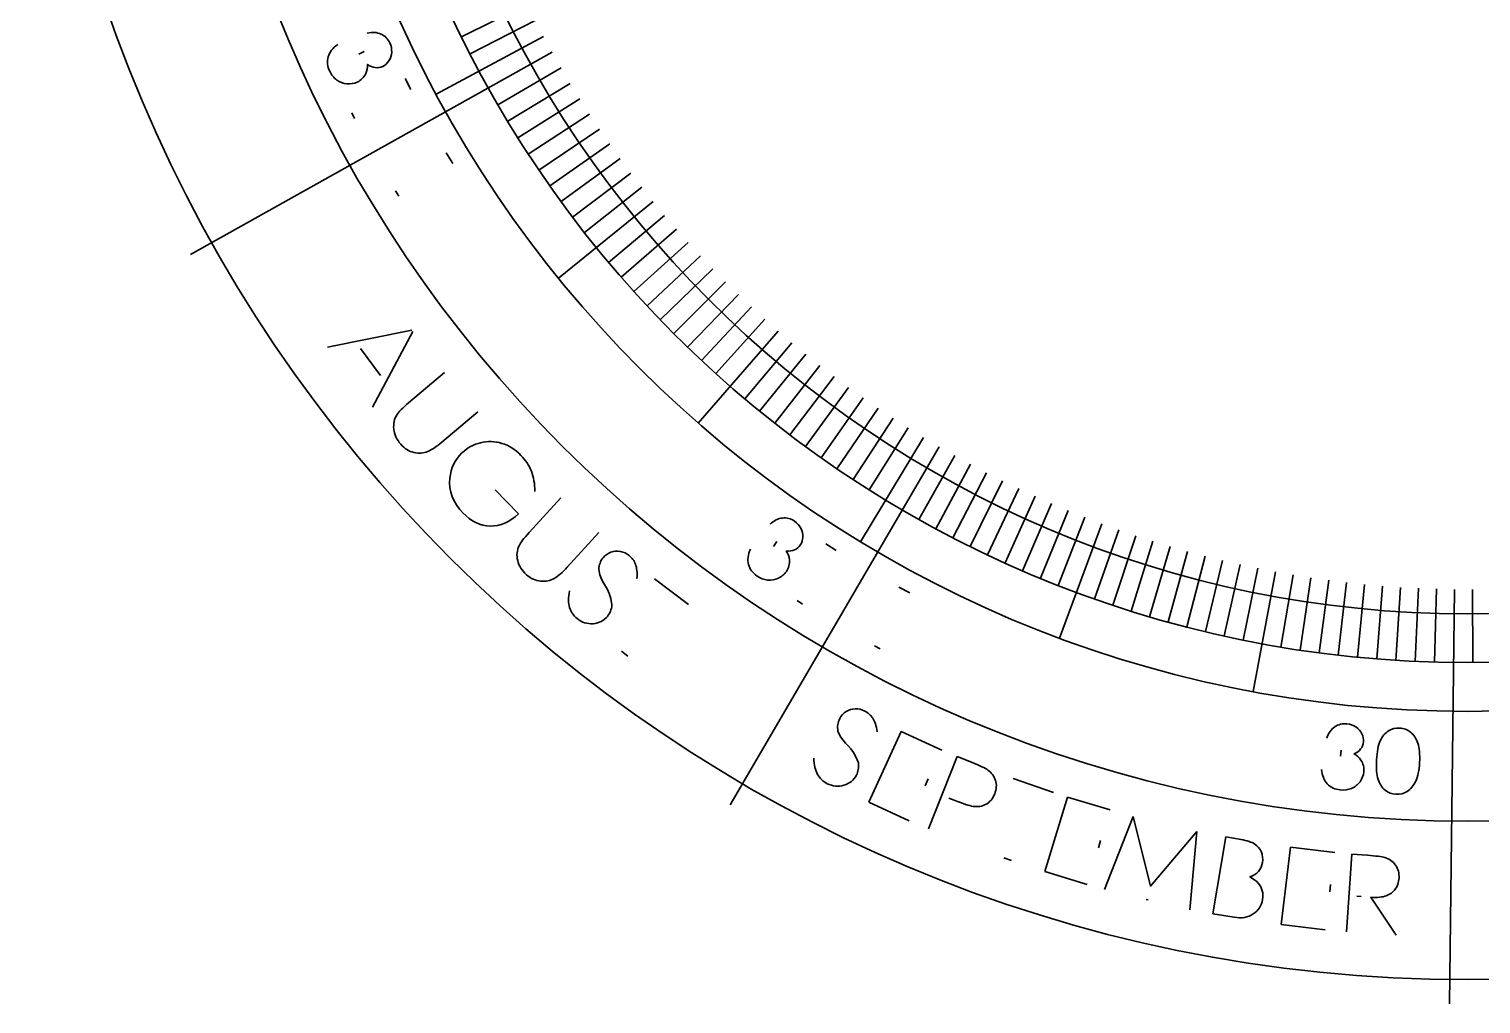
# Model space of a CAD drawing. Header units: inches. Extents: x 1 to 7, y 1 to 7.
# Drawn here: x 1.05 to 4.029, y 1 to 2.999 of the extents above; entities that cross this region are included whole.
import ezdxf

# ---------------------------------------------------------------- set-up
doc = ezdxf.new("R2010")
doc.units = ezdxf.units.IN
doc.header["$MEASUREMENT"] = 0
doc.layers.add('Layer 1', color=7, linetype='Continuous', lineweight=0)

# ---------------------------------------------------------------- blocks, each defined once
blk = doc.blocks.new('Block_36')
at = {"layer": 'Layer 1', "color": 1, "lineweight": 35, "true_color": 0xff0000}
for points in [[(1.8217, 2.8978), (1.8217, 2.8978), (1.8334, 2.8751), (1.8334, 2.8751)], [(1.718, 2.8158), (1.718, 2.8158), (1.7121, 2.8272), (1.7121, 2.8272)]]:
    blk.add_open_spline(points, degree=3, dxfattribs=at)
blk = doc.blocks.new('Block_35')
at = {"layer": 'Layer 1'}
blk.add_blockref('Block_36', (0, 0), dxfattribs=at)
blk = doc.blocks.new('Block_38')
at = {"layer": 'Layer 1', "color": 1, "lineweight": 35, "true_color": 0xff0000}
for points, knots in [([(1.7439, 2.9906), (1.7439, 2.9906), (1.7439, 2.9906), (1.7439, 2.9906), (1.7546, 2.993), (1.764, 2.9923), (1.7721, 2.9885), (1.7721, 2.9885), (1.7721, 2.9885), (1.7721, 2.9885), (1.7721, 2.9885), (1.7721, 2.9885), (1.7721, 2.9885), (1.7802, 2.9848), (1.7862, 2.9787), (1.7902, 2.9703), (1.7902, 2.9703), (1.7902, 2.9703), (1.7902, 2.9703), (1.7902, 2.9703), (1.7902, 2.9703), (1.7902, 2.9703), (1.793, 2.9642), (1.7943, 2.9578), (1.794, 2.9512), (1.794, 2.9512), (1.794, 2.9512), (1.794, 2.9512), (1.794, 2.9512), (1.794, 2.9512), (1.794, 2.9512), (1.7936, 2.9446), (1.7918, 2.9387), (1.7884, 2.9336), (1.7884, 2.9336), (1.7884, 2.9336), (1.7884, 2.9336), (1.7884, 2.9336), (1.7884, 2.9336), (1.7884, 2.9336), (1.785, 2.9285), (1.7807, 2.9247), (1.7756, 2.9223), (1.7756, 2.9223), (1.7756, 2.9223), (1.7756, 2.9223), (1.7756, 2.9223), (1.7756, 2.9223), (1.7756, 2.9223), (1.7654, 2.9176), (1.7551, 2.9189), (1.7445, 2.9262), (1.7445, 2.9262), (1.7445, 2.9262), (1.7445, 2.9262), (1.7445, 2.9262), (1.7445, 2.9262), (1.7445, 2.9262), (1.7448, 2.9195), (1.7436, 2.9133), (1.7409, 2.9076), (1.7409, 2.9076), (1.7409, 2.9076), (1.7409, 2.9076), (1.7409, 2.9076), (1.7409, 2.9076), (1.7409, 2.9076), (1.737, 2.8996), (1.7313, 2.8938), (1.7235, 2.8902), (1.7235, 2.8902), (1.7235, 2.8902), (1.7235, 2.8902), (1.7235, 2.8902), (1.7235, 2.8902), (1.7235, 2.8902), (1.7169, 2.8871), (1.7097, 2.8859), (1.702, 2.8866), (1.702, 2.8866), (1.702, 2.8866), (1.702, 2.8866), (1.702, 2.8866), (1.702, 2.8866), (1.702, 2.8866), (1.6943, 2.8872), (1.6874, 2.8899), (1.6813, 2.8944), (1.6813, 2.8944), (1.6813, 2.8944), (1.6813, 2.8944), (1.6813, 2.8944), (1.6813, 2.8944), (1.6813, 2.8944), (1.6752, 2.8989), (1.6703, 2.9049), (1.6668, 2.9125), (1.6668, 2.9125), (1.6668, 2.9125), (1.6668, 2.9125), (1.6668, 2.9125), (1.6668, 2.9125), (1.6668, 2.9125), (1.6621, 2.9226), (1.6611, 2.9324), (1.6638, 2.9419), (1.6638, 2.9419), (1.6638, 2.9419), (1.6638, 2.9419), (1.6638, 2.9419), (1.6638, 2.9419), (1.6638, 2.9419), (1.6664, 2.9513), (1.6729, 2.9598), (1.6833, 2.9671), (1.6833, 2.9671), (1.6833, 2.9671), (1.6833, 2.9671)], [0, 0, 0, 0, 1, 1, 1, 2, 2, 2, 3, 3, 3, 4, 4, 4, 5, 5, 5, 6, 6, 6, 7, 7, 7, 8, 8, 8, 9, 9, 9, 10, 10, 10, 11, 11, 11, 12, 12, 12, 13, 13, 13, 14, 14, 14, 15, 15, 15, 16, 16, 16, 17, 17, 17, 18, 18, 18, 19, 19, 19, 20, 20, 20, 21, 21, 21, 22, 22, 22, 23, 23, 23, 24, 24, 24, 25, 25, 25, 26, 26, 26, 27, 27, 27, 28, 28, 28, 29, 29, 29, 30, 30, 30, 31, 31, 31, 32, 32, 32, 33, 33, 33, 34, 34, 34, 35, 35, 35, 36, 36, 36, 37, 37, 37, 38, 38, 38, 39, 39, 39, 39]), ([(1.7267, 2.9477), (1.7267, 2.9477), (1.7267, 2.9477), (1.7267, 2.9477), (1.7267, 2.9477), (1.7375, 2.9527), (1.7375, 2.9527), (1.7375, 2.9527), (1.7375, 2.9527), (1.7375, 2.9527)], [0, 0, 0, 0, 1, 1, 1, 2, 2, 2, 3, 3, 3, 3])]:
    blk.add_open_spline(points, degree=3, knots=knots, dxfattribs=at)
blk = doc.blocks.new('Block_37')
at = {"layer": 'Layer 1'}
blk.add_blockref('Block_38', (0, 0), dxfattribs=at)
blk = doc.blocks.new('Block_40')
at = {"layer": 'Layer 1', "color": 1, "lineweight": 35, "true_color": 0xff0000}
for points in [[(1.9059, 2.7451), (1.9059, 2.7451), (1.9191, 2.7234), (1.9191, 2.7234)], [(1.8084, 2.656), (1.8084, 2.656), (1.8017, 2.667), (1.8017, 2.667)]]:
    blk.add_open_spline(points, degree=3, dxfattribs=at)
blk = doc.blocks.new('Block_39')
at = {"layer": 'Layer 1'}
blk.add_blockref('Block_40', (0, 0), dxfattribs=at)
blk = doc.blocks.new('Block_42')
at = {"layer": 'Layer 1', "color": 1, "lineweight": 35, "true_color": 0xff0000}
for points in [[(2.6845, 1.9434), (2.6845, 1.9434), (2.7061, 1.9299), (2.7061, 1.9299)], [(2.6369, 1.8201), (2.6369, 1.8201), (2.626, 1.827), (2.626, 1.827)]]:
    blk.add_open_spline(points, degree=3, dxfattribs=at)
blk = doc.blocks.new('Block_41')
at = {"layer": 'Layer 1'}
blk.add_blockref('Block_42', (0, 0), dxfattribs=at)
blk = doc.blocks.new('Block_44')
at = {"layer": 'Layer 1', "color": 1, "lineweight": 35, "true_color": 0xff0000}
for points, knots in [([(2.5703, 1.9839), (2.5703, 1.9839), (2.5703, 1.9839), (2.5703, 1.9839), (2.5783, 1.9913), (2.5868, 1.9955), (2.5957, 1.9964), (2.5957, 1.9964), (2.5957, 1.9964), (2.5957, 1.9964), (2.5957, 1.9964), (2.5957, 1.9964), (2.5957, 1.9964), (2.6045, 1.9973), (2.6128, 1.9951), (2.6205, 1.9899), (2.6205, 1.9899), (2.6205, 1.9899), (2.6205, 1.9899), (2.6205, 1.9899), (2.6205, 1.9899), (2.6205, 1.9899), (2.6261, 1.986), (2.6304, 1.9812), (2.6335, 1.9754), (2.6335, 1.9754), (2.6335, 1.9754), (2.6335, 1.9754), (2.6335, 1.9754), (2.6335, 1.9754), (2.6335, 1.9754), (2.6365, 1.9695), (2.6379, 1.9635), (2.6376, 1.9574), (2.6376, 1.9574), (2.6376, 1.9574), (2.6376, 1.9574), (2.6376, 1.9574), (2.6376, 1.9574), (2.6376, 1.9574), (2.6373, 1.9513), (2.6355, 1.9458), (2.6323, 1.9411), (2.6323, 1.9411), (2.6323, 1.9411), (2.6323, 1.9411), (2.6323, 1.9411), (2.6323, 1.9411), (2.6323, 1.9411), (2.626, 1.9319), (2.6164, 1.9278), (2.6035, 1.9287), (2.6035, 1.9287), (2.6035, 1.9287), (2.6035, 1.9287), (2.6035, 1.9287), (2.6035, 1.9287), (2.6035, 1.9287), (2.6073, 1.9231), (2.6094, 1.9171), (2.6099, 1.9108), (2.6099, 1.9108), (2.6099, 1.9108), (2.6099, 1.9108), (2.6099, 1.9108), (2.6099, 1.9108), (2.6099, 1.9108), (2.6107, 1.902), (2.6087, 1.894), (2.6038, 1.887), (2.6038, 1.887), (2.6038, 1.887), (2.6038, 1.887), (2.6038, 1.887), (2.6038, 1.887), (2.6038, 1.887), (2.5997, 1.8809), (2.5941, 1.8763), (2.5872, 1.8729), (2.5872, 1.8729), (2.5872, 1.8729), (2.5872, 1.8729), (2.5872, 1.8729), (2.5872, 1.8729), (2.5872, 1.8729), (2.5802, 1.8696), (2.5729, 1.8684), (2.5653, 1.8692), (2.5653, 1.8692), (2.5653, 1.8692), (2.5653, 1.8692), (2.5653, 1.8692), (2.5653, 1.8692), (2.5653, 1.8692), (2.5577, 1.8699), (2.5505, 1.8727), (2.5437, 1.8774), (2.5437, 1.8774), (2.5437, 1.8774), (2.5437, 1.8774), (2.5437, 1.8774), (2.5437, 1.8774), (2.5437, 1.8774), (2.5345, 1.8837), (2.5286, 1.8916), (2.5261, 1.9011), (2.5261, 1.9011), (2.5261, 1.9011), (2.5261, 1.9011), (2.5261, 1.9011), (2.5261, 1.9011), (2.5261, 1.9011), (2.5236, 1.9107), (2.5249, 1.9212), (2.53, 1.9328), (2.53, 1.9328), (2.53, 1.9328), (2.53, 1.9328)], [0, 0, 0, 0, 1, 1, 1, 2, 2, 2, 3, 3, 3, 4, 4, 4, 5, 5, 5, 6, 6, 6, 7, 7, 7, 8, 8, 8, 9, 9, 9, 10, 10, 10, 11, 11, 11, 12, 12, 12, 13, 13, 13, 14, 14, 14, 15, 15, 15, 16, 16, 16, 17, 17, 17, 18, 18, 18, 19, 19, 19, 20, 20, 20, 21, 21, 21, 22, 22, 22, 23, 23, 23, 24, 24, 24, 25, 25, 25, 26, 26, 26, 27, 27, 27, 28, 28, 28, 29, 29, 29, 30, 30, 30, 31, 31, 31, 32, 32, 32, 33, 33, 33, 34, 34, 34, 35, 35, 35, 36, 36, 36, 37, 37, 37, 38, 38, 38, 39, 39, 39, 39]), ([(2.5774, 1.9382), (2.5774, 1.9382), (2.5774, 1.9382), (2.5774, 1.9382), (2.5774, 1.9382), (2.5841, 1.948), (2.5841, 1.948), (2.5841, 1.948), (2.5841, 1.948), (2.5841, 1.948)], [0, 0, 0, 0, 1, 1, 1, 2, 2, 2, 3, 3, 3, 3])]:
    blk.add_open_spline(points, degree=3, knots=knots, dxfattribs=at)
blk = doc.blocks.new('Block_43')
at = {"layer": 'Layer 1'}
blk.add_blockref('Block_44', (0, 0), dxfattribs=at)
blk = doc.blocks.new('Block_46')
at = {"layer": 'Layer 1', "color": 1, "lineweight": 35, "true_color": 0xff0000}
for points in [[(2.8346, 1.8548), (2.8346, 1.8548), (2.8571, 1.8428), (2.8571, 1.8428)], [(2.7959, 1.7284), (2.7959, 1.7284), (2.7846, 1.7345), (2.7846, 1.7345)]]:
    blk.add_open_spline(points, degree=3, dxfattribs=at)
blk = doc.blocks.new('Block_45')
at = {"layer": 'Layer 1'}
blk.add_blockref('Block_46', (0, 0), dxfattribs=at)
blk = doc.blocks.new('Block_47')
at = {"layer": 'Layer 1', "color": 1, "lineweight": 35, "true_color": 0xff0000}
blk.add_open_spline([(3.8144, 1.5004), (3.8144, 1.5004), (3.8144, 1.5004), (3.8144, 1.5004), (3.8153, 1.5174), (3.8179, 1.5305), (3.8221, 1.5397), (3.8221, 1.5397), (3.8221, 1.5397), (3.8221, 1.5397), (3.8221, 1.5397), (3.8221, 1.5397), (3.8221, 1.5397), (3.8263, 1.5488), (3.8319, 1.5556), (3.8388, 1.56), (3.8388, 1.56), (3.8388, 1.56), (3.8388, 1.56), (3.8388, 1.56), (3.8388, 1.56), (3.8388, 1.56), (3.8458, 1.5644), (3.8534, 1.5664), (3.8617, 1.5659), (3.8617, 1.5659), (3.8617, 1.5659), (3.8617, 1.5659), (3.8617, 1.5659), (3.8617, 1.5659), (3.8617, 1.5659), (3.8701, 1.5655), (3.8775, 1.5626), (3.8841, 1.5574), (3.8841, 1.5574), (3.8841, 1.5574), (3.8841, 1.5574), (3.8841, 1.5574), (3.8841, 1.5574), (3.8841, 1.5574), (3.8906, 1.5522), (3.8956, 1.5446), (3.899, 1.5347), (3.899, 1.5347), (3.899, 1.5347), (3.899, 1.5347), (3.899, 1.5347), (3.899, 1.5347), (3.899, 1.5347), (3.9024, 1.5248), (3.9037, 1.5117), (3.9027, 1.4954), (3.9027, 1.4954), (3.9027, 1.4954), (3.9027, 1.4954), (3.9027, 1.4954), (3.9027, 1.4954), (3.9027, 1.4954), (3.9018, 1.4791), (3.8991, 1.4663), (3.8947, 1.4569), (3.8947, 1.4569), (3.8947, 1.4569), (3.8947, 1.4569), (3.8947, 1.4569), (3.8947, 1.4569), (3.8947, 1.4569), (3.8902, 1.4475), (3.8844, 1.4405), (3.8773, 1.436), (3.8773, 1.436), (3.8773, 1.436), (3.8773, 1.436), (3.8773, 1.436), (3.8773, 1.436), (3.8773, 1.436), (3.8702, 1.4315), (3.8624, 1.4295), (3.854, 1.43), (3.854, 1.43), (3.854, 1.43), (3.854, 1.43), (3.854, 1.43), (3.854, 1.43), (3.854, 1.43), (3.8457, 1.4304), (3.8384, 1.4332), (3.832, 1.4383), (3.832, 1.4383), (3.832, 1.4383), (3.832, 1.4383), (3.832, 1.4383), (3.832, 1.4383), (3.832, 1.4383), (3.8257, 1.4435), (3.8209, 1.4509), (3.8177, 1.4605), (3.8177, 1.4605), (3.8177, 1.4605), (3.8177, 1.4605), (3.8177, 1.4605), (3.8177, 1.4605), (3.8177, 1.4605), (3.8145, 1.4701), (3.8134, 1.4834), (3.8144, 1.5004)], degree=3, knots=[0, 0, 0, 0, 1, 1, 1, 2, 2, 2, 3, 3, 3, 4, 4, 4, 5, 5, 5, 6, 6, 6, 7, 7, 7, 8, 8, 8, 9, 9, 9, 10, 10, 10, 11, 11, 11, 12, 12, 12, 13, 13, 13, 14, 14, 14, 15, 15, 15, 16, 16, 16, 17, 17, 17, 18, 18, 18, 19, 19, 19, 20, 20, 20, 21, 21, 21, 22, 22, 22, 23, 23, 23, 24, 24, 24, 25, 25, 25, 26, 26, 26, 27, 27, 27, 28, 28, 28, 29, 29, 29, 30, 30, 30, 31, 31, 31, 32, 32, 32, 33, 33, 33, 34, 34, 34, 35, 35, 35, 35], dxfattribs=at)
blk = doc.blocks.new('Block_49')
at = {"layer": 'Layer 1', "color": 1, "lineweight": 35, "true_color": 0xff0000}
for points, knots in [([(3.7125, 1.5452), (3.7125, 1.5452), (3.7125, 1.5452), (3.7125, 1.5452), (3.716, 1.5556), (3.7214, 1.5633), (3.7288, 1.5683), (3.7288, 1.5683), (3.7288, 1.5683), (3.7288, 1.5683), (3.7288, 1.5683), (3.7288, 1.5683), (3.7288, 1.5683), (3.7361, 1.5734), (3.7444, 1.5754), (3.7537, 1.5745), (3.7537, 1.5745), (3.7537, 1.5745), (3.7537, 1.5745), (3.7537, 1.5745), (3.7537, 1.5745), (3.7537, 1.5745), (3.7604, 1.5738), (3.7665, 1.5716), (3.772, 1.568), (3.772, 1.568), (3.772, 1.568), (3.772, 1.568), (3.772, 1.568), (3.772, 1.568), (3.772, 1.568), (3.7775, 1.5643), (3.7816, 1.5597), (3.7843, 1.5542), (3.7843, 1.5542), (3.7843, 1.5542), (3.7843, 1.5542), (3.7843, 1.5542), (3.7843, 1.5542), (3.7843, 1.5542), (3.7869, 1.5487), (3.788, 1.5431), (3.7874, 1.5374), (3.7874, 1.5374), (3.7874, 1.5374), (3.7874, 1.5374), (3.7874, 1.5374), (3.7874, 1.5374), (3.7874, 1.5374), (3.7863, 1.5263), (3.7799, 1.5181), (3.7682, 1.5127), (3.7682, 1.5127), (3.7682, 1.5127), (3.7682, 1.5127), (3.7682, 1.5127), (3.7682, 1.5127), (3.7682, 1.5127), (3.7741, 1.5095), (3.7788, 1.5054), (3.7823, 1.5001), (3.7823, 1.5001), (3.7823, 1.5001), (3.7823, 1.5001), (3.7823, 1.5001), (3.7823, 1.5001), (3.7823, 1.5001), (3.7872, 1.4927), (3.7893, 1.4847), (3.7884, 1.4763), (3.7884, 1.4763), (3.7884, 1.4763), (3.7884, 1.4763), (3.7884, 1.4763), (3.7884, 1.4763), (3.7884, 1.4763), (3.7877, 1.469), (3.785, 1.4622), (3.7805, 1.4559), (3.7805, 1.4559), (3.7805, 1.4559), (3.7805, 1.4559), (3.7805, 1.4559), (3.7805, 1.4559), (3.7805, 1.4559), (3.776, 1.4497), (3.7702, 1.4451), (3.7632, 1.4421), (3.7632, 1.4421), (3.7632, 1.4421), (3.7632, 1.4421), (3.7632, 1.4421), (3.7632, 1.4421), (3.7632, 1.4421), (3.7561, 1.4392), (3.7485, 1.4381), (3.7403, 1.439), (3.7403, 1.439), (3.7403, 1.439), (3.7403, 1.439), (3.7403, 1.439), (3.7403, 1.439), (3.7403, 1.439), (3.7291, 1.4401), (3.7202, 1.4442), (3.7134, 1.4514), (3.7134, 1.4514), (3.7134, 1.4514), (3.7134, 1.4514), (3.7134, 1.4514), (3.7134, 1.4514), (3.7134, 1.4514), (3.7066, 1.4585), (3.7027, 1.4684), (3.7017, 1.481), (3.7017, 1.481), (3.7017, 1.481), (3.7017, 1.481)], [0, 0, 0, 0, 1, 1, 1, 2, 2, 2, 3, 3, 3, 4, 4, 4, 5, 5, 5, 6, 6, 6, 7, 7, 7, 8, 8, 8, 9, 9, 9, 10, 10, 10, 11, 11, 11, 12, 12, 12, 13, 13, 13, 14, 14, 14, 15, 15, 15, 16, 16, 16, 17, 17, 17, 18, 18, 18, 19, 19, 19, 20, 20, 20, 21, 21, 21, 22, 22, 22, 23, 23, 23, 24, 24, 24, 25, 25, 25, 26, 26, 26, 27, 27, 27, 28, 28, 28, 29, 29, 29, 30, 30, 30, 31, 31, 31, 32, 32, 32, 33, 33, 33, 34, 34, 34, 35, 35, 35, 36, 36, 36, 37, 37, 37, 38, 38, 38, 39, 39, 39, 39]), ([(3.7406, 1.5085), (3.7406, 1.5085), (3.7406, 1.5085), (3.7406, 1.5085), (3.7406, 1.5085), (3.7418, 1.5203), (3.7418, 1.5203), (3.7418, 1.5203), (3.7418, 1.5203), (3.7418, 1.5203)], [0, 0, 0, 0, 1, 1, 1, 2, 2, 2, 3, 3, 3, 3])]:
    blk.add_open_spline(points, degree=3, knots=knots, dxfattribs=at)
blk = doc.blocks.new('Block_48')
at = {"layer": 'Layer 1'}
blk.add_blockref('Block_49', (0, 0), dxfattribs=at)
blk = doc.blocks.new('Block_134')
at = {"layer": 'Layer 1', "color": 1, "lineweight": 35, "true_color": 0xff0000}
for points in [[(1.6624, 2.3465), (1.6624, 2.3465), (1.8353, 2.3818), (1.8353, 2.3818)], [(1.8377, 2.3786), (1.8377, 2.3786), (1.7545, 2.2234), (1.7545, 2.2234)], [(1.7712, 2.2887), (1.7712, 2.2887), (1.73, 2.3437), (1.73, 2.3437)]]:
    blk.add_open_spline(points, degree=3, dxfattribs=at)
blk = doc.blocks.new('Block_133')
at = {"layer": 'Layer 1'}
blk.add_blockref('Block_134', (0, 0), dxfattribs=at)
blk = doc.blocks.new('Block_135')
at = {"layer": 'Layer 1', "color": 1, "lineweight": 35, "true_color": 0xff0000}
blk.add_lwpolyline([(1.9024, 2.2949)], dxfattribs=at)
blk = doc.blocks.new('Block_137')
at = {"layer": 'Layer 1', "color": 1, "lineweight": 35, "true_color": 0xff0000}
blk.add_lwpolyline([(2.0878, 2.0508)], dxfattribs=at)
blk.add_open_spline([(2.0061, 2.0545), (2.0061, 2.0545), (2.0538, 2.0049), (2.0538, 2.0049), (2.0538, 2.0049), (2.0538, 2.0049), (2.0538, 2.0049), (2.0359, 1.9879), (2.0168, 1.9796), (1.9962, 1.98), (1.9962, 1.98), (1.9962, 1.98), (1.9962, 1.98), (1.9962, 1.98), (1.9962, 1.98), (1.9962, 1.98), (1.9757, 1.9803), (1.9571, 1.9893), (1.9402, 2.0068), (1.9402, 2.0068), (1.9402, 2.0068), (1.9402, 2.0068), (1.9402, 2.0068), (1.9402, 2.0068), (1.9402, 2.0068), (1.9197, 2.028), (1.9107, 2.0518), (1.9133, 2.0782), (1.9133, 2.0782), (1.9133, 2.0782), (1.9133, 2.0782), (1.9133, 2.0782), (1.9133, 2.0782), (1.9133, 2.0782), (1.9152, 2.0985), (1.9235, 2.1157), (1.9382, 2.1298), (1.9382, 2.1298), (1.9382, 2.1298), (1.9382, 2.1298), (1.9382, 2.1298), (1.9382, 2.1298), (1.9382, 2.1298), (1.949, 2.1402), (1.9618, 2.1473), (1.9765, 2.1508), (1.9765, 2.1508), (1.9765, 2.1508), (1.9765, 2.1508), (1.9765, 2.1508), (1.9765, 2.1508), (1.9765, 2.1508), (1.9911, 2.1544), (2.0057, 2.154), (2.0201, 2.1495), (2.0201, 2.1495), (2.0201, 2.1495), (2.0201, 2.1495), (2.0201, 2.1495), (2.0201, 2.1495), (2.0201, 2.1495), (2.0346, 2.1451), (2.0476, 2.1369), (2.0592, 2.1248), (2.0592, 2.1248), (2.0592, 2.1248), (2.0592, 2.1248), (2.0592, 2.1248), (2.0592, 2.1248), (2.0592, 2.1248), (2.0686, 2.1151), (2.0757, 2.1042), (2.0805, 2.0923), (2.0805, 2.0923), (2.0805, 2.0923), (2.0805, 2.0923), (2.0805, 2.0923), (2.0805, 2.0923), (2.0805, 2.0923), (2.0852, 2.0803), (2.0877, 2.0665), (2.0878, 2.0508)], degree=3, knots=[0, 0, 0, 0, 1, 1, 1, 2, 2, 2, 3, 3, 3, 4, 4, 4, 5, 5, 5, 6, 6, 6, 7, 7, 7, 8, 8, 8, 9, 9, 9, 10, 10, 10, 11, 11, 11, 12, 12, 12, 13, 13, 13, 14, 14, 14, 15, 15, 15, 16, 16, 16, 17, 17, 17, 18, 18, 18, 19, 19, 19, 20, 20, 20, 21, 21, 21, 22, 22, 22, 23, 23, 23, 24, 24, 24, 25, 25, 25, 26, 26, 26, 27, 27, 27, 27], dxfattribs=at)
blk = doc.blocks.new('Block_136')
at = {"layer": 'Layer 1'}
blk.add_blockref('Block_137', (0, 0), dxfattribs=at)
blk = doc.blocks.new('Block_138')
at = {"layer": 'Layer 1', "color": 1, "lineweight": 35, "true_color": 0xff0000}
blk.add_lwpolyline([(2.1407, 2.0378)], dxfattribs=at)
blk = doc.blocks.new('Block_139')
at = {"layer": 'Layer 1', "color": 1, "lineweight": 35, "true_color": 0xff0000}
blk.add_lwpolyline([(2.1586, 1.847)], dxfattribs=at)
blk = doc.blocks.new('Block_141')
at = {"layer": 'Layer 1', "color": 1, "lineweight": 35, "true_color": 0xff0000}
for points in [[(2.3332, 1.872), (2.3332, 1.872), (2.403, 1.8192), (2.403, 1.8192)], [(2.2783, 1.7134), (2.2783, 1.7134), (2.2653, 1.7233), (2.2653, 1.7233)]]:
    blk.add_open_spline(points, degree=3, dxfattribs=at)
blk = doc.blocks.new('Block_140')
at = {"layer": 'Layer 1'}
blk.add_blockref('Block_141', (0, 0), dxfattribs=at)
blk = doc.blocks.new('Block_142')
at = {"layer": 'Layer 1', "color": 1, "lineweight": 35, "true_color": 0xff0000}
blk.add_lwpolyline([(2.6601, 1.5039)], dxfattribs=at)
blk = doc.blocks.new('Block_144')
at = {"layer": 'Layer 1', "color": 1, "lineweight": 35, "true_color": 0xff0000}
for points in [[(2.8394, 1.5589), (2.8394, 1.5589), (2.9226, 1.5208), (2.9226, 1.5208)], [(2.8947, 1.4614), (2.8947, 1.4614), (2.8882, 1.4472), (2.8882, 1.4472)], [(2.8556, 1.3759), (2.8556, 1.3759), (2.773, 1.4137), (2.773, 1.4137)]]:
    blk.add_open_spline(points, degree=3, dxfattribs=at)
blk = doc.blocks.new('Block_143')
at = {"layer": 'Layer 1'}
blk.add_blockref('Block_144', (0, 0), dxfattribs=at)
blk = doc.blocks.new('Block_146')
at = {"layer": 'Layer 1', "color": 1, "lineweight": 35, "true_color": 0xff0000}
blk.add_lwpolyline([(2.895, 1.3592)], dxfattribs=at)
blk.add_open_spline([(2.9542, 1.5074), (2.9542, 1.5074), (2.9837, 1.4956), (2.9837, 1.4956), (2.9837, 1.4956), (2.9837, 1.4956), (2.9837, 1.4956), (3.0007, 1.4889), (3.0118, 1.4836), (3.0171, 1.4797), (3.0171, 1.4797), (3.0171, 1.4797), (3.0171, 1.4797), (3.0171, 1.4797), (3.0171, 1.4797), (3.0171, 1.4797), (3.0247, 1.4743), (3.03, 1.4672), (3.0327, 1.4586), (3.0327, 1.4586), (3.0327, 1.4586), (3.0327, 1.4586), (3.0327, 1.4586), (3.0327, 1.4586), (3.0327, 1.4586), (3.0355, 1.4499), (3.035, 1.4407), (3.031, 1.4309), (3.031, 1.4309), (3.031, 1.4309), (3.031, 1.4309), (3.031, 1.4309), (3.031, 1.4309), (3.031, 1.4309), (3.0271, 1.421), (3.0212, 1.414), (3.0134, 1.4096), (3.0134, 1.4096), (3.0134, 1.4096), (3.0134, 1.4096), (3.0134, 1.4096), (3.0134, 1.4096), (3.0134, 1.4096), (3.0056, 1.4053), (2.9967, 1.4039), (2.9866, 1.4053), (2.9866, 1.4053), (2.9866, 1.4053), (2.9866, 1.4053), (2.9866, 1.4053), (2.9866, 1.4053), (2.9866, 1.4053), (2.9792, 1.4064), (2.9663, 1.4106), (2.9479, 1.418), (2.9479, 1.418), (2.9479, 1.418), (2.9479, 1.418), (2.9479, 1.418), (2.9373, 1.4222), (2.9373, 1.4222)], degree=3, knots=[0, 0, 0, 0, 1, 1, 1, 2, 2, 2, 3, 3, 3, 4, 4, 4, 5, 5, 5, 6, 6, 6, 7, 7, 7, 8, 8, 8, 9, 9, 9, 10, 10, 10, 11, 11, 11, 12, 12, 12, 13, 13, 13, 14, 14, 14, 15, 15, 15, 16, 16, 16, 17, 17, 17, 18, 18, 18, 19, 19, 19, 20, 20, 20, 20], dxfattribs=at)
blk = doc.blocks.new('Block_145')
at = {"layer": 'Layer 1'}
blk.add_blockref('Block_146', (0, 0), dxfattribs=at)
blk = doc.blocks.new('Block_148')
at = {"layer": 'Layer 1', "color": 1, "lineweight": 35, "true_color": 0xff0000}
for points in [[(3.0687, 1.4625), (3.0687, 1.4625), (3.1514, 1.4336), (3.1514, 1.4336)], [(3.0652, 1.2946), (3.0652, 1.2946), (3.0498, 1.3), (3.0498, 1.3)]]:
    blk.add_open_spline(points, degree=3, dxfattribs=at)
blk = doc.blocks.new('Block_147')
at = {"layer": 'Layer 1'}
blk.add_blockref('Block_148', (0, 0), dxfattribs=at)
blk = doc.blocks.new('Block_150')
at = {"layer": 'Layer 1', "color": 1, "lineweight": 35, "true_color": 0xff0000}
for points in [[(3.1803, 1.4243), (3.1803, 1.4243), (3.2678, 1.3979), (3.2678, 1.3979)], [(3.2482, 1.3352), (3.2482, 1.3352), (3.2437, 1.3203), (3.2437, 1.3203)], [(3.2211, 1.2453), (3.2211, 1.2453), (3.1341, 1.2715), (3.1341, 1.2715)]]:
    blk.add_open_spline(points, degree=3, dxfattribs=at)
blk = doc.blocks.new('Block_149')
at = {"layer": 'Layer 1'}
blk.add_blockref('Block_150', (0, 0), dxfattribs=at)
blk = doc.blocks.new('Block_152')
at = {"layer": 'Layer 1', "color": 1, "lineweight": 35, "true_color": 0xff0000}
for points in [[(3.2563, 1.2345), (3.2563, 1.2345), (3.315, 1.3847), (3.315, 1.3847)], [(3.4457, 1.3539), (3.4457, 1.3539), (3.4314, 1.1933), (3.4314, 1.1933)], [(3.346, 1.2134), (3.346, 1.2134), (3.3421, 1.2143), (3.3421, 1.2143)]]:
    blk.add_open_spline(points, degree=3, dxfattribs=at)
blk.add_open_spline([(3.315, 1.3847), (3.315, 1.3847), (3.3506, 1.2418), (3.3506, 1.2418), (3.3506, 1.2418), (3.4457, 1.3539), (3.4457, 1.3539)], degree=3, knots=[0, 0, 0, 0, 1, 1, 1, 2, 2, 2, 2], dxfattribs=at)
blk = doc.blocks.new('Block_151')
at = {"layer": 'Layer 1'}
blk.add_blockref('Block_152', (0, 0), dxfattribs=at)
blk = doc.blocks.new('Block_153')
at = {"layer": 'Layer 1', "color": 1, "lineweight": 35, "true_color": 0xff0000}
blk.add_open_spline([(3.5054, 1.3426), (3.5054, 1.3426), (3.5364, 1.3373), (3.5364, 1.3373), (3.5364, 1.3373), (3.5364, 1.3373), (3.5364, 1.3373), (3.5489, 1.3352), (3.5583, 1.3321), (3.5645, 1.328), (3.5645, 1.328), (3.5645, 1.328), (3.5645, 1.328), (3.5645, 1.328), (3.5645, 1.328), (3.5645, 1.328), (3.5707, 1.3239), (3.5752, 1.3185), (3.5781, 1.3117), (3.5781, 1.3117), (3.5781, 1.3117), (3.5781, 1.3117), (3.5781, 1.3117), (3.5781, 1.3117), (3.5781, 1.3117), (3.5809, 1.3049), (3.5817, 1.2978), (3.5804, 1.2903), (3.5804, 1.2903), (3.5804, 1.2903), (3.5804, 1.2903), (3.5804, 1.2903), (3.5804, 1.2903), (3.5804, 1.2903), (3.5792, 1.2833), (3.5764, 1.2772), (3.5721, 1.272), (3.5721, 1.272), (3.5721, 1.272), (3.5721, 1.272), (3.5721, 1.272), (3.5721, 1.272), (3.5721, 1.272), (3.5677, 1.2669), (3.5618, 1.2631), (3.5546, 1.2606), (3.5546, 1.2606), (3.5546, 1.2606), (3.5546, 1.2606), (3.5546, 1.2606), (3.5546, 1.2606), (3.5546, 1.2606), (3.5623, 1.2565), (3.5681, 1.2521), (3.5719, 1.2476), (3.5719, 1.2476), (3.5719, 1.2476), (3.5719, 1.2476), (3.5719, 1.2476), (3.5719, 1.2476), (3.5719, 1.2476), (3.5757, 1.2432), (3.5783, 1.238), (3.5799, 1.2323), (3.5799, 1.2323), (3.5799, 1.2323), (3.5799, 1.2323), (3.5799, 1.2323), (3.5799, 1.2323), (3.5799, 1.2323), (3.5815, 1.2266), (3.5817, 1.2206), (3.5807, 1.2144), (3.5807, 1.2144), (3.5807, 1.2144), (3.5807, 1.2144), (3.5807, 1.2144), (3.5807, 1.2144), (3.5807, 1.2144), (3.5785, 1.2018), (3.5721, 1.1919), (3.5614, 1.1847), (3.5614, 1.1847), (3.5614, 1.1847), (3.5614, 1.1847), (3.5614, 1.1847), (3.5614, 1.1847), (3.5614, 1.1847), (3.5507, 1.1775), (3.5375, 1.1753), (3.522, 1.1779), (3.522, 1.1779), (3.522, 1.1779), (3.522, 1.1779), (3.522, 1.1779), (3.4788, 1.1852), (3.4788, 1.1852)], degree=3, knots=[0, 0, 0, 0, 1, 1, 1, 2, 2, 2, 3, 3, 3, 4, 4, 4, 5, 5, 5, 6, 6, 6, 7, 7, 7, 8, 8, 8, 9, 9, 9, 10, 10, 10, 11, 11, 11, 12, 12, 12, 13, 13, 13, 14, 14, 14, 15, 15, 15, 16, 16, 16, 17, 17, 17, 18, 18, 18, 19, 19, 19, 20, 20, 20, 21, 21, 21, 22, 22, 22, 23, 23, 23, 24, 24, 24, 25, 25, 25, 26, 26, 26, 27, 27, 27, 28, 28, 28, 29, 29, 29, 30, 30, 30, 31, 31, 31, 32, 32, 32, 32], dxfattribs=at)
blk = doc.blocks.new('Block_155')
at = {"layer": 'Layer 1', "color": 1, "lineweight": 35, "true_color": 0xff0000}
for points in [[(3.6379, 1.3214), (3.6379, 1.3214), (3.7288, 1.3105), (3.7288, 1.3105)], [(3.7203, 1.2454), (3.7203, 1.2454), (3.7184, 1.2299), (3.7184, 1.2299)], [(3.7091, 1.1521), (3.7091, 1.1521), (3.6189, 1.1629), (3.6189, 1.1629)]]:
    blk.add_open_spline(points, degree=3, dxfattribs=at)
blk = doc.blocks.new('Block_154')
at = {"layer": 'Layer 1'}
blk.add_blockref('Block_155', (0, 0), dxfattribs=at)
blk = doc.blocks.new('Block_157')
at = {"layer": 'Layer 1', "color": 1, "lineweight": 35, "true_color": 0xff0000}
blk.add_lwpolyline([(3.7527, 1.148)], dxfattribs=at)
blk.add_open_spline([(3.7639, 1.3072), (3.7639, 1.3072), (3.7956, 1.305), (3.7956, 1.305), (3.7956, 1.305), (3.7956, 1.305), (3.7956, 1.305), (3.8133, 1.3038), (3.8252, 1.3022), (3.8314, 1.3003), (3.8314, 1.3003), (3.8314, 1.3003), (3.8314, 1.3003), (3.8314, 1.3003), (3.8314, 1.3003), (3.8314, 1.3003), (3.8407, 1.2975), (3.8481, 1.2923), (3.8535, 1.2848), (3.8535, 1.2848), (3.8535, 1.2848), (3.8535, 1.2848), (3.8535, 1.2848), (3.8535, 1.2848), (3.8535, 1.2848), (3.8589, 1.2773), (3.8612, 1.2683), (3.8605, 1.2579), (3.8605, 1.2579), (3.8605, 1.2579), (3.8605, 1.2579), (3.8605, 1.2579), (3.8605, 1.2579), (3.8605, 1.2579), (3.8599, 1.2493), (3.8573, 1.2418), (3.8528, 1.2355), (3.8528, 1.2355), (3.8528, 1.2355), (3.8528, 1.2355), (3.8528, 1.2355), (3.8528, 1.2355), (3.8528, 1.2355), (3.8483, 1.2292), (3.8421, 1.2247), (3.8343, 1.2219), (3.8343, 1.2219), (3.8343, 1.2219), (3.8343, 1.2219), (3.8343, 1.2219), (3.8343, 1.2219), (3.8343, 1.2219), (3.8265, 1.219), (3.8159, 1.2181), (3.8025, 1.2189), (3.8025, 1.2189), (3.8025, 1.2189), (3.8025, 1.2189), (3.8025, 1.2189), (3.8546, 1.1409), (3.8546, 1.1409)], degree=3, knots=[0, 0, 0, 0, 1, 1, 1, 2, 2, 2, 3, 3, 3, 4, 4, 4, 5, 5, 5, 6, 6, 6, 7, 7, 7, 8, 8, 8, 9, 9, 9, 10, 10, 10, 11, 11, 11, 12, 12, 12, 13, 13, 13, 14, 14, 14, 15, 15, 15, 16, 16, 16, 17, 17, 17, 18, 18, 18, 19, 19, 19, 20, 20, 20, 20], dxfattribs=at)
blk.add_open_spline([(3.7829, 1.2203), (3.7829, 1.2203), (3.7738, 1.2209), (3.7738, 1.2209)], degree=3, dxfattribs=at)
blk = doc.blocks.new('Block_156')
at = {"layer": 'Layer 1'}
blk.add_blockref('Block_157', (0, 0), dxfattribs=at)

msp = doc.modelspace()

# ---------------------------------------------------------------- linework, layer by layer
at = {"layer": 'Layer 1', "color": 1, "lineweight": 35, "true_color": 0xff0000}
for p, q in [((2.773, 1.4137), (2.8394, 1.5589)), ((2.895, 1.3592), (2.9542, 1.5074)), ((3.1803, 1.4243), (3.1341, 1.2715)), ((3.4788, 1.1852), (3.5054, 1.3426)), ((3.6379, 1.3214), (3.6189, 1.1629)), ((3.7527, 1.148), (3.7639, 1.3072))]:
    msp.add_line(p, q, dxfattribs=at)
at = {"layer": 'Layer 1', "color": 18, "lineweight": 35, "true_color": 0x000000}
for points in [[(1.05, 4), (1.05, 5.6292), (2.3708, 6.95), (4, 6.95), (5.6292, 6.95), (6.95, 5.6292), (6.95, 4), (6.95, 2.3708), (5.6292, 1.05), (4, 1.05), (2.3708, 1.05), (1.05, 2.3708), (1.05, 4)], [(1.8, 4), (1.8, 5.215), (2.785, 6.2), (4, 6.2), (5.215, 6.2), (6.2, 5.215), (6.2, 4), (6.2, 2.785), (5.215, 1.8), (4, 1.8), (2.785, 1.8), (1.8, 2.785), (1.8, 4)]]:
    msp.add_open_spline(points, degree=3, knots=[0, 0, 0, 0, 1, 1, 1, 2, 2, 2, 3, 3, 3, 4, 4, 4, 4], dxfattribs=at)
at = {"layer": 'Layer 1', "color": 1, "lineweight": 35, "true_color": 0xff0000}
for points, knots in [([(1.375, 4), (1.375, 5.4497), (2.5503, 6.625), (4, 6.625), (5.4497, 6.625), (6.625, 5.4497), (6.625, 4), (6.625, 2.5503), (5.4497, 1.375), (4, 1.375), (2.5503, 1.375), (1.375, 2.5503), (1.375, 4)], [0, 0, 0, 0, 1, 1, 1, 2, 2, 2, 3, 3, 3, 4, 4, 4, 4]), ([(1.6, 4), (1.6, 5.3255), (2.6745, 6.4), (4, 6.4), (5.3255, 6.4), (6.4, 5.3255), (6.4, 4), (6.4, 2.6745), (5.3255, 1.6), (4, 1.6), (2.6745, 1.6), (1.6, 2.6745), (1.6, 4)], [0, 0, 0, 0, 1, 1, 1, 2, 2, 2, 3, 3, 3, 4, 4, 4, 4]), ([(1.7, 4), (1.7, 5.2703), (2.7297, 6.3), (4, 6.3), (5.2703, 6.3), (6.3, 5.2703), (6.3, 4), (6.3, 2.7297), (5.2703, 1.7), (4, 1.7), (2.7297, 1.7), (1.7, 2.7297), (1.7, 4)], [0, 0, 0, 0, 1, 1, 1, 2, 2, 2, 3, 3, 3, 4, 4, 4, 4]), ([(1.9706, 2.2142), (1.9706, 2.2142), (1.8971, 2.152), (1.8971, 2.152), (1.8971, 2.152), (1.8971, 2.152), (1.8971, 2.152), (1.8862, 2.1428), (1.8765, 2.1364), (1.868, 2.1329), (1.868, 2.1329), (1.868, 2.1329), (1.868, 2.1329), (1.868, 2.1329), (1.868, 2.1329), (1.868, 2.1329), (1.8595, 2.1293), (1.8501, 2.1286), (1.8397, 2.1308), (1.8397, 2.1308), (1.8397, 2.1308), (1.8397, 2.1308), (1.8397, 2.1308), (1.8397, 2.1308), (1.8397, 2.1308), (1.8293, 2.133), (1.8203, 2.1386), (1.8126, 2.1477), (1.8126, 2.1477), (1.8126, 2.1477), (1.8126, 2.1477), (1.8126, 2.1477), (1.8126, 2.1477), (1.8126, 2.1477), (1.8043, 2.1575), (1.7996, 2.1679), (1.7983, 2.1789), (1.7983, 2.1789), (1.7983, 2.1789), (1.7983, 2.1789), (1.7983, 2.1789), (1.7983, 2.1789), (1.7983, 2.1789), (1.7971, 2.1899), (1.7993, 2.1998), (1.805, 2.2087), (1.805, 2.2087), (1.805, 2.2087), (1.805, 2.2087), (1.805, 2.2087), (1.805, 2.2087), (1.805, 2.2087), (1.8085, 2.2142), (1.8165, 2.2222), (1.8288, 2.2327), (1.8288, 2.2327), (1.8288, 2.2327), (1.8288, 2.2327), (1.8288, 2.2327), (1.9024, 2.2949), (1.9024, 2.2949)], [0, 0, 0, 0, 1, 1, 1, 2, 2, 2, 3, 3, 3, 4, 4, 4, 5, 5, 5, 6, 6, 6, 7, 7, 7, 8, 8, 8, 9, 9, 9, 10, 10, 10, 11, 11, 11, 12, 12, 12, 13, 13, 13, 14, 14, 14, 15, 15, 15, 16, 16, 16, 17, 17, 17, 18, 18, 18, 19, 19, 19, 20, 20, 20, 20]), ([(2.2188, 1.9666), (2.2188, 1.9666), (2.1539, 1.8954), (2.1539, 1.8954), (2.1539, 1.8954), (2.1539, 1.8954), (2.1539, 1.8954), (2.1443, 1.8849), (2.1355, 1.8773), (2.1276, 1.8727), (2.1276, 1.8727), (2.1276, 1.8727), (2.1276, 1.8727), (2.1276, 1.8727), (2.1276, 1.8727), (2.1276, 1.8727), (2.1196, 1.868), (2.1103, 1.8661), (2.0998, 1.8669), (2.0998, 1.8669), (2.0998, 1.8669), (2.0998, 1.8669), (2.0998, 1.8669), (2.0998, 1.8669), (2.0998, 1.8669), (2.0892, 1.8678), (2.0795, 1.8722), (2.0708, 1.8802), (2.0708, 1.8802), (2.0708, 1.8802), (2.0708, 1.8802), (2.0708, 1.8802), (2.0708, 1.8802), (2.0708, 1.8802), (2.0612, 1.8888), (2.0552, 1.8985), (2.0525, 1.9093), (2.0525, 1.9093), (2.0525, 1.9093), (2.0525, 1.9093), (2.0525, 1.9093), (2.0525, 1.9093), (2.0525, 1.9093), (2.0499, 1.92), (2.0508, 1.9301), (2.0553, 1.9397), (2.0553, 1.9397), (2.0553, 1.9397), (2.0553, 1.9397), (2.0553, 1.9397), (2.0553, 1.9397), (2.0553, 1.9397), (2.0581, 1.9456), (2.0649, 1.9546), (2.0758, 1.9666), (2.0758, 1.9666), (2.0758, 1.9666), (2.0758, 1.9666), (2.0758, 1.9666), (2.1407, 2.0378), (2.1407, 2.0378)], [0, 0, 0, 0, 1, 1, 1, 2, 2, 2, 3, 3, 3, 4, 4, 4, 5, 5, 5, 6, 6, 6, 7, 7, 7, 8, 8, 8, 9, 9, 9, 10, 10, 10, 11, 11, 11, 12, 12, 12, 13, 13, 13, 14, 14, 14, 15, 15, 15, 16, 16, 16, 17, 17, 17, 18, 18, 18, 19, 19, 19, 20, 20, 20, 20]), ([(2.1586, 1.847), (2.156, 1.8334), (2.1561, 1.8221), (2.1589, 1.813), (2.1589, 1.813), (2.1589, 1.813), (2.1589, 1.813), (2.1589, 1.813), (2.1589, 1.813), (2.1589, 1.813), (2.1617, 1.804), (2.1669, 1.7965), (2.1744, 1.7903), (2.1744, 1.7903), (2.1744, 1.7903), (2.1744, 1.7903), (2.1744, 1.7903), (2.1744, 1.7903), (2.1744, 1.7903), (2.1841, 1.7823), (2.195, 1.7788), (2.2073, 1.7798), (2.2073, 1.7798), (2.2073, 1.7798), (2.2073, 1.7798), (2.2073, 1.7798), (2.2073, 1.7798), (2.2073, 1.7798), (2.2195, 1.7808), (2.2292, 1.7858), (2.2366, 1.7947), (2.2366, 1.7947), (2.2366, 1.7947), (2.2366, 1.7947), (2.2366, 1.7947), (2.2366, 1.7947), (2.2366, 1.7947), (2.2417, 1.8009), (2.2448, 1.8087), (2.2459, 1.8181), (2.2459, 1.8181), (2.2459, 1.8181), (2.2459, 1.8181), (2.2459, 1.8181), (2.2459, 1.8181), (2.2459, 1.8181), (2.2413, 1.8572), (2.2241, 1.8582), (2.2188, 1.8908), (2.2188, 1.8908), (2.2188, 1.8908), (2.2188, 1.8908), (2.2188, 1.8908), (2.2188, 1.8908), (2.2188, 1.8908), (2.2192, 1.9002), (2.2222, 1.9083), (2.2277, 1.915), (2.2277, 1.915), (2.2277, 1.915), (2.2277, 1.915), (2.2277, 1.915), (2.2277, 1.915), (2.2277, 1.915), (2.2322, 1.9204), (2.2375, 1.9242), (2.2437, 1.9265), (2.2437, 1.9265), (2.2437, 1.9265), (2.2437, 1.9265), (2.2437, 1.9265), (2.2437, 1.9265), (2.2437, 1.9265), (2.2499, 1.9288), (2.2564, 1.9293), (2.2631, 1.928), (2.2631, 1.928), (2.2631, 1.928), (2.2631, 1.928), (2.2631, 1.928), (2.2631, 1.928), (2.2631, 1.928), (2.2699, 1.9267), (2.276, 1.9238), (2.2814, 1.9193), (2.2814, 1.9193), (2.2814, 1.9193), (2.2814, 1.9193), (2.2814, 1.9193), (2.2814, 1.9193), (2.2814, 1.9193), (2.2873, 1.9145), (2.2915, 1.9086), (2.2942, 1.9015), (2.2942, 1.9015), (2.2942, 1.9015), (2.2942, 1.9015), (2.2942, 1.9015), (2.2942, 1.9015), (2.2942, 1.9015), (2.2969, 1.8945), (2.2979, 1.8848), (2.2972, 1.8725), (2.2972, 1.8725), (2.2972, 1.8725), (2.2972, 1.8725)], [0, 0, 0, 0, 1, 1, 1, 2, 2, 2, 3, 3, 3, 4, 4, 4, 5, 5, 5, 6, 6, 6, 7, 7, 7, 8, 8, 8, 9, 9, 9, 10, 10, 10, 11, 11, 11, 12, 12, 12, 13, 13, 13, 14, 14, 14, 15, 15, 15, 16, 16, 16, 17, 17, 17, 18, 18, 18, 19, 19, 19, 20, 20, 20, 21, 21, 21, 22, 22, 22, 23, 23, 23, 24, 24, 24, 25, 25, 25, 26, 26, 26, 27, 27, 27, 28, 28, 28, 29, 29, 29, 30, 30, 30, 31, 31, 31, 32, 32, 32, 33, 33, 33, 34, 34, 34, 35, 35, 35, 35]), ([(2.79, 1.5583), (2.79, 1.5583), (2.79, 1.5583), (2.79, 1.5583), (2.788, 1.5705), (2.785, 1.5798), (2.7809, 1.5861), (2.7809, 1.5861), (2.7809, 1.5861), (2.7809, 1.5861), (2.7809, 1.5861), (2.7809, 1.5861), (2.7809, 1.5861), (2.7768, 1.5924), (2.7713, 1.5972), (2.7647, 1.6007), (2.7647, 1.6007), (2.7647, 1.6007), (2.7647, 1.6007), (2.7647, 1.6007), (2.7647, 1.6007), (2.7647, 1.6007), (2.7583, 1.6039), (2.7518, 1.6055), (2.7449, 1.6053), (2.7449, 1.6053), (2.7449, 1.6053), (2.7449, 1.6053), (2.7449, 1.6053), (2.7449, 1.6053), (2.7449, 1.6053), (2.738, 1.6051), (2.7318, 1.6032), (2.7262, 1.5997), (2.7262, 1.5997), (2.7262, 1.5997), (2.7262, 1.5997), (2.7262, 1.5997), (2.7262, 1.5997), (2.7262, 1.5997), (2.7206, 1.5961), (2.7163, 1.5912), (2.7131, 1.5851), (2.7131, 1.5851), (2.7131, 1.5851), (2.7131, 1.5851), (2.7131, 1.5851), (2.7131, 1.5851), (2.7131, 1.5851), (2.7091, 1.5773), (2.7079, 1.5687), (2.7095, 1.5595), (2.7095, 1.5595), (2.7095, 1.5595), (2.7095, 1.5595), (2.7095, 1.5595), (2.7095, 1.5595), (2.7095, 1.5595), (2.7216, 1.5287), (2.7386, 1.5315), (2.7515, 1.4943), (2.7515, 1.4943), (2.7515, 1.4943), (2.7515, 1.4943), (2.7515, 1.4943), (2.7515, 1.4943), (2.7515, 1.4943), (2.7524, 1.4848), (2.7511, 1.4765), (2.7474, 1.4694), (2.7474, 1.4694), (2.7474, 1.4694), (2.7474, 1.4694), (2.7474, 1.4694), (2.7474, 1.4694), (2.7474, 1.4694), (2.7421, 1.4591), (2.7336, 1.4522), (2.7219, 1.4486), (2.7219, 1.4486), (2.7219, 1.4486), (2.7219, 1.4486), (2.7219, 1.4486), (2.7219, 1.4486), (2.7219, 1.4486), (2.7102, 1.445), (2.6987, 1.4461), (2.6875, 1.4518), (2.6875, 1.4518), (2.6875, 1.4518), (2.6875, 1.4518), (2.6875, 1.4518), (2.6875, 1.4518), (2.6875, 1.4518), (2.6789, 1.4563), (2.6723, 1.4626), (2.6676, 1.4708), (2.6676, 1.4708), (2.6676, 1.4708), (2.6676, 1.4708), (2.6676, 1.4708), (2.6676, 1.4708), (2.6676, 1.4708), (2.663, 1.479), (2.6604, 1.49), (2.6601, 1.5039)], [0, 0, 0, 0, 1, 1, 1, 2, 2, 2, 3, 3, 3, 4, 4, 4, 5, 5, 5, 6, 6, 6, 7, 7, 7, 8, 8, 8, 9, 9, 9, 10, 10, 10, 11, 11, 11, 12, 12, 12, 13, 13, 13, 14, 14, 14, 15, 15, 15, 16, 16, 16, 17, 17, 17, 18, 18, 18, 19, 19, 19, 20, 20, 20, 21, 21, 21, 22, 22, 22, 23, 23, 23, 24, 24, 24, 25, 25, 25, 26, 26, 26, 27, 27, 27, 28, 28, 28, 29, 29, 29, 30, 30, 30, 31, 31, 31, 32, 32, 32, 33, 33, 33, 34, 34, 34, 35, 35, 35, 35])]:
    msp.add_open_spline(points, degree=3, knots=knots, dxfattribs=at)
for points in [[(2.0715, 3.0494), (2.0715, 3.0494), (1.937, 2.9831), (1.937, 2.9831)], [(2.0882, 3.0164), (2.0882, 3.0164), (1.9548, 2.9478), (1.9548, 2.9478)], [(2.1054, 2.9837), (2.1054, 2.9837), (1.8851, 2.8655), (1.8851, 2.8655)], [(2.1231, 2.9512), (2.1231, 2.9512), (1.3811, 2.5366), (1.3811, 2.5366)], [(2.1415, 2.9191), (2.1415, 2.9191), (2.0118, 2.8437), (2.0118, 2.8437)], [(2.1603, 2.8873), (2.1603, 2.8873), (2.032, 2.8097), (2.032, 2.8097)], [(2.1797, 2.8558), (2.1797, 2.8558), (2.0527, 2.776), (2.0527, 2.776)], [(2.1997, 2.8247), (2.1997, 2.8247), (2.0741, 2.7427), (2.0741, 2.7427)], [(2.2202, 2.7939), (2.2202, 2.7939), (2.096, 2.7097), (2.096, 2.7097)], [(2.2412, 2.7634), (2.2412, 2.7634), (2.1185, 2.6772), (2.1185, 2.6772)], [(2.2627, 2.7334), (2.2627, 2.7334), (2.1415, 2.645), (2.1415, 2.645)], [(2.2848, 2.7037), (2.2848, 2.7037), (2.1651, 2.6132), (2.1651, 2.6132)], [(2.3073, 2.6744), (2.3073, 2.6744), (2.1892, 2.5819), (2.1892, 2.5819)], [(2.3304, 2.6454), (2.3304, 2.6454), (2.1362, 2.4879), (2.1362, 2.4879)], [(2.3539, 2.6169), (2.3539, 2.6169), (2.2391, 2.5204), (2.2391, 2.5204)], [(2.378, 2.5888), (2.378, 2.5888), (2.2648, 2.4903), (2.2648, 2.4903)], [(2.4025, 2.5611), (2.4025, 2.5611), (2.291, 2.4607), (2.291, 2.4607)], [(2.4275, 2.5338), (2.4275, 2.5338), (2.3178, 2.4315), (2.3178, 2.4315)], [(2.4529, 2.507), (2.4529, 2.507), (2.345, 2.4028), (2.345, 2.4028)], [(2.4788, 2.4806), (2.4788, 2.4806), (2.3727, 2.3746), (2.3727, 2.3746)], [(2.5052, 2.4547), (2.5052, 2.4547), (2.4009, 2.3469), (2.4009, 2.3469)], [(2.532, 2.4292), (2.532, 2.4292), (2.4296, 2.3196), (2.4296, 2.3196)], [(2.5592, 2.4042), (2.5592, 2.4042), (2.4587, 2.2928), (2.4587, 2.2928)], [(2.5869, 2.3796), (2.5869, 2.3796), (2.4226, 2.1912), (2.4226, 2.1912)], [(2.615, 2.3556), (2.615, 2.3556), (2.5183, 2.2408), (2.5183, 2.2408)], [(2.6435, 2.332), (2.6435, 2.332), (2.5488, 2.2156), (2.5488, 2.2156)], [(2.6724, 2.3089), (2.6724, 2.3089), (2.5797, 2.1909), (2.5797, 2.1909)], [(2.7017, 2.2863), (2.7017, 2.2863), (2.6111, 2.1667), (2.6111, 2.1667)], [(2.7313, 2.2642), (2.7313, 2.2642), (2.6428, 2.1431), (2.6428, 2.1431)], [(2.7614, 2.2426), (2.7614, 2.2426), (2.675, 2.12), (2.675, 2.12)], [(2.7918, 2.2216), (2.7918, 2.2216), (2.7075, 2.0975), (2.7075, 2.0975)], [(2.8226, 2.2011), (2.8226, 2.2011), (2.7404, 2.0756), (2.7404, 2.0756)], [(2.8537, 2.1811), (2.8537, 2.1811), (2.7737, 2.0542), (2.7737, 2.0542)], [(2.8851, 2.1616), (2.8851, 2.1616), (2.7555, 1.9479), (2.7555, 1.9479)], [(2.9169, 2.1427), (2.9169, 2.1427), (2.4887, 1.4085), (2.4887, 1.4085)], [(2.949, 2.1244), (2.949, 2.1244), (2.8757, 1.9935), (2.8757, 1.9935)], [(2.9814, 2.1066), (2.9814, 2.1066), (2.9104, 1.9745), (2.9104, 1.9745)], [(3.0142, 2.0893), (3.0142, 2.0893), (2.9454, 1.956), (2.9454, 1.956)], [(3.0472, 2.0727), (3.0472, 2.0727), (2.9807, 1.9382), (2.9807, 1.9382)], [(3.0805, 2.0566), (3.0805, 2.0566), (3.0163, 1.921), (3.0163, 1.921)], [(3.114, 2.041), (3.114, 2.041), (3.0522, 1.9044), (3.0522, 1.9044)], [(3.1479, 2.0261), (3.1479, 2.0261), (3.0884, 1.8884), (3.0884, 1.8884)], [(3.182, 2.0117), (3.182, 2.0117), (3.1249, 1.873), (3.1249, 1.873)], [(3.2163, 1.9979), (3.2163, 1.9979), (3.1616, 1.8583), (3.1616, 1.8583)], [(3.2508, 1.9847), (3.2508, 1.9847), (3.1637, 1.7504), (3.1637, 1.7504)], [(3.2856, 1.9722), (3.2856, 1.9722), (3.2358, 1.8307), (3.2358, 1.8307)], [(3.3206, 1.9602), (3.3206, 1.9602), (3.2732, 1.8179), (3.2732, 1.8179)], [(3.3558, 1.9488), (3.3558, 1.9488), (3.3108, 1.8057), (3.3108, 1.8057)], [(3.3912, 1.938), (3.3912, 1.938), (3.3487, 1.7941), (3.3487, 1.7941)], [(3.4267, 1.9278), (3.4267, 1.9278), (3.3867, 1.7833), (3.3867, 1.7833)], [(3.4625, 1.9183), (3.4625, 1.9183), (3.425, 1.773), (3.425, 1.773)], [(3.4983, 1.9093), (3.4983, 1.9093), (3.4634, 1.7635), (3.4634, 1.7635)], [(3.5344, 1.901), (3.5344, 1.901), (3.5019, 1.7546), (3.5019, 1.7546)], [(3.5706, 1.8933), (3.5706, 1.8933), (3.5406, 1.7463), (3.5406, 1.7463)], [(3.6069, 1.8862), (3.6069, 1.8862), (3.5612, 1.6405), (3.5612, 1.6405)], [(3.6433, 1.8798), (3.6433, 1.8798), (3.6184, 1.7319), (3.6184, 1.7319)], [(3.6798, 1.874), (3.6798, 1.874), (3.6575, 1.7256), (3.6575, 1.7256)], [(3.7164, 1.8688), (3.7164, 1.8688), (3.6966, 1.7201), (3.6966, 1.7201)], [(3.7531, 1.8642), (3.7531, 1.8642), (3.7359, 1.7152), (3.7359, 1.7152)], [(3.7899, 1.8603), (3.7899, 1.8603), (3.7752, 1.711), (3.7752, 1.711)], [(3.8267, 1.857), (3.8267, 1.857), (3.8147, 1.7075), (3.8147, 1.7075)], [(3.8636, 1.8543), (3.8636, 1.8543), (3.8541, 1.7046), (3.8541, 1.7046)], [(3.9006, 1.8523), (3.9006, 1.8523), (3.8936, 1.7025), (3.8936, 1.7025)], [(3.9375, 1.8509), (3.9375, 1.8509), (3.9332, 1.701), (3.9332, 1.701)], [(3.9745, 1.8502), (3.9745, 1.8502), (3.9644, 1.0002), (3.9644, 1.0002)], [(4.0115, 1.85), (4.0115, 1.85), (4.0123, 1.7), (4.0123, 1.7)]]:
    msp.add_open_spline(points, degree=3, dxfattribs=at)

# ---------------------------------------------------------------- block references
at = {"layer": 'Layer 1'}
for name in ['Block_37', 'Block_35', 'Block_39', 'Block_133', 'Block_135', 'Block_136', 'Block_138', 'Block_43', 'Block_41', 'Block_139', 'Block_140', 'Block_45', 'Block_143', 'Block_48', 'Block_47', 'Block_142', 'Block_145', 'Block_147', 'Block_149', 'Block_151', 'Block_153', 'Block_154', 'Block_156']:
    msp.add_blockref(name, (0, 0), dxfattribs=at)

doc.saveas('drawing.dxf')
